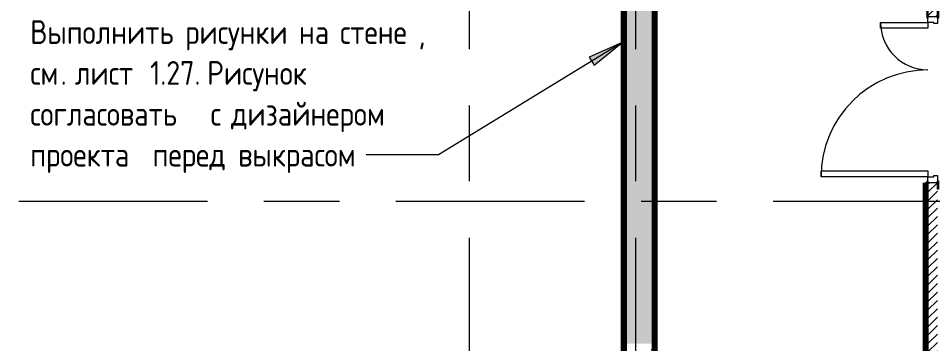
# Model space of a CAD drawing. Header units: millimetres. Extents: x 81731 to 272849, y -8553 to 29000.
# Drawn here: x 102012 to 109710, y 2400 to 5139 of the extents above; entities that cross this region are included whole.
import ezdxf

# ---------------------------------------------------------------- set-up
doc = ezdxf.new("R2010")
doc.units = ezdxf.units.MM
doc.linetypes.add('Осевая', pattern=[3175, 635, -476.25, 1587.5, -476.25])
for name, color, linetype, lineweight in [('A-DOOR', 7, 'Continuous', 9), ('A-DOOR-1', 7, 'Continuous', 13), ('A-DOOR-FRAM', 7, 'Continuous', 13), ('A-WALL', 7, 'Continuous', 9), ('I-WALL', 7, 'Continuous', 9), ('Оси-2', 7, 'Осевая', 9)]:
    doc.layers.add(name, color=color, linetype=linetype, lineweight=lineweight)
for name, color, linetype, lineweight, true_color in [('A-WALL-2', 7, 'Continuous', 9, 0xff80c0), ('G-ANNO-TEXT-1', 7, 'Continuous', 9, 0x3c3c3c), ('I-WALL-4', 7, 'Continuous', 9, 0xc0c0c0), ('I-WALL-7', 7, 'Continuous', 80, 0xff80c0)]:
    doc.layers.add(name, color=color, linetype=linetype, lineweight=lineweight, true_color=true_color)
doc.styles.add('GOST Common_1', font='GOST_Common.ttf', dxfattribs={"width": 0.9, "height": 200})
pattern_1 = [(0, (0, 0), (121.92, 30.48), [10.058, -81.382, 10.058, -81.382, -487.68]), (0, (0, 0), (121.92, 30.48), [-182.88, 10.058, -172.822, 10.058, -81.382, -213.36]), (0, (0, 0), (121.92, 30.48), [-457.2, 10.058, -50.902, 10.058, -142.342]), (120, (45.72, 15.24), (-87.356454, 90.345817), [10.058, -81.382, 10.058, -81.382, -487.68]), (120, (45.72, 15.24), (-87.356454, 90.345817), [-182.88, 10.058, -172.822, 10.058, -81.382, -213.36]), (120, (45.72, 15.24), (-87.356454, 90.345817), [-457.2, 10.058, -50.902, 10.058, -142.342]), (240, (60.96, 76.2), (-34.563546, -120.825817), [10.058, -81.382, 10.058, -81.382, -487.68]), (240, (60.96, 76.2), (-34.563546, -120.825817), [-182.88, 10.058, -172.822, 10.058, -81.382, -213.36]), (240, (60.96, 76.2), (-34.563546, -120.825817), [-457.2, 10.058, -50.902, 10.058, -142.342])]

# ---------------------------------------------------------------- blocks, each defined once
blk = doc.blocks.new('110_Дверь_СКБ_2Ст - Д-5_п_ Из игровой в коридор-32351726-План отделки стен 2 этажа в осях 23-33')
at = {"layer": 'A-DOOR'}
for centre, radius, start, end in [((-637.5, -40), 400, 270, 0), ((662.5, -40), 900, 180, 270)]:
    blk.add_arc(centre, radius, start, end, dxfattribs=at)
at = {"layer": 'A-DOOR-1'}
for p, q in [((-637.5, -40), (-587.5, -40)), ((-637.5, -440), (-637.5, -40)), ((-587.5, -40), (-587.5, -440)), ((612.5, -40), (662.5, -40)), ((612.5, -940), (612.5, -40)), ((662.5, -40), (662.5, -940)), ((-587.5, -440), (-637.5, -440)), ((662.5, -940), (612.5, -940))]:
    blk.add_line(p, q, dxfattribs=at)
at = {"layer": 'A-DOOR-FRAM'}
for p, q in [((-742.5, 48), (-672.5, 48)), ((-742.5, 40), (-742.5, 48)), ((-672.5, 40), (-742.5, 40)), ((-687.5, 40), (-627.5, 40)), ((-687.5, -40), (-687.5, 40)), ((-687.5, 40), (-672.5, 40)), ((-687.5, 39), (-687.5, 40)), ((-672.5, 39), (-687.5, 39)), ((-672.5, 48), (-672.5, 40)), ((-672.5, 40), (-672.5, 39)), ((-637.5, 10), (-637.5, -40)), ((-627.5, 10), (-637.5, 10)), ((-627.5, 40), (-627.5, 10)), ((652.5, 40), (712.5, 40)), ((652.5, 10), (652.5, 40)), ((662.5, 10), (652.5, 10)), ((662.5, -40), (662.5, 10)), ((697.5, 40), (697.5, 48)), ((697.5, 48), (767.5, 48)), ((697.5, 39), (697.5, 40)), ((697.5, 40), (712.5, 40)), ((767.5, 40), (697.5, 40)), ((712.5, 39), (697.5, 39)), ((712.5, 40), (712.5, -40)), ((712.5, 40), (712.5, 39)), ((767.5, 48), (767.5, 40)), ((-742.5, -40), (-672.5, -40)), ((-742.5, -48), (-742.5, -40)), ((-672.5, -48), (-742.5, -48)), ((-637.5, -40), (-687.5, -40)), ((-672.5, -40), (-672.5, -48)), ((712.5, -40), (662.5, -40)), ((697.5, -48), (697.5, -40)), ((697.5, -40), (767.5, -40)), ((767.5, -48), (697.5, -48)), ((767.5, -40), (767.5, -48))]:
    blk.add_line(p, q, dxfattribs=at)

msp = doc.modelspace()

# ---------------------------------------------------------------- hatches: boundary and pattern name
at = {"layer": 'G-ANNO-TEXT-1'}
msp.add_hatch(color=256, dxfattribs=at).paths.add_polyline_path([(107095.8, 4934.2), (106819.1, 4811.7), (106860.3, 4744.3)])
at = {"layer": 'I-WALL'}
h = msp.add_hatch(dxfattribs=at)
h.set_pattern_fill('FP_2', color=256, style=0, pattern_type=2)
h.set_pattern_definition([(45, (0, 0), (-57.024626, 57.024626), []), (45, (57.025, 0), (-57.024626, 57.024626), [100.806, -20.161, 3.353, -16.808])])
h.paths.add_polyline_path([(107350, 2400), (107350, 10600), (107130, 10600), (107130, 2400), (107330, 2400)])
h = msp.add_hatch(dxfattribs=at)
h.set_pattern_fill('FP_39', color=256, style=0, pattern_type=2)
h.set_pattern_definition(pattern_1)
h.paths.add_polyline_path([(107130, 150), (107130, 10400), (107110, 10400), (107110, 150)])
h = msp.add_hatch(dxfattribs=at)
h.set_pattern_fill('FP_39', color=256, style=0, pattern_type=2)
h.set_pattern_definition(pattern_1)
h.paths.add_polyline_path([(109670, 150), (109669.7, 3700), (109662, 3700), (109662, 3755), (109650, 3755), (109650, 150)])
h.paths.add_polyline_path([(109662, 5155), (109662, 5210), (109670, 5210), (109670, 10400), (109650, 10400), (109650, 5155)])
h = msp.add_hatch(dxfattribs=at)
h.set_pattern_fill('FP_5', color=256, style=0, pattern_type=2)
h.set_pattern_definition([(45, (0, 0), (-35.35534, 35.35534), [])])
h.paths.add_polyline_path([(109670, 100), (109750, 100), (109749, 3755), (109670, 3755), (109670, 150)])
h.paths.add_polyline_path([(109670, 5155), (109750, 5155), (109750, 10400), (109670, 10400), (109670, 5210)])
h = msp.add_hatch(dxfattribs=at)
h.set_pattern_fill('FP_39', color=256, style=0, pattern_type=2)
h.set_pattern_definition(pattern_1)
h.paths.add_polyline_path([(107370, 2400), (107370, 10380), (107350, 10380), (107350, 2400)])
h = msp.add_hatch(dxfattribs=at)
h.set_pattern_fill('FP_39', color=256, style=0, pattern_type=2)
h.set_pattern_definition(pattern_1)
h.paths.add_polyline_path([(107370, 501), (107370, 2400), (107330, 2400), (107330, 501)])

# ---------------------------------------------------------------- linework, layer by layer
at = {"layer": 'A-WALL'}
for p, q in [((107350, 10600), (107350, 2400)), ((107370, 2400), (107370, 10380)), ((109670, 3700), (109670, 150))]:
    msp.add_line(p, q, dxfattribs=at)
at = {"layer": 'A-WALL-2'}
msp.add_line((109650, 171), (109650, 3755), dxfattribs=at)
at = {"layer": 'G-ANNO-TEXT-1'}
for p, q in [((107095.8, 4934.2), (105549.5, 3991.2)), ((107095.8, 4934.2), (106819.1, 4811.7)), ((106860.3, 4744.3), (107095.8, 4934.2)), ((106819.1, 4811.7), (106860.3, 4744.3)), ((105549.5, 3991.2), (104941.1, 3991.2))]:
    msp.add_line(p, q, dxfattribs=at)
at = {"layer": 'I-WALL-4'}
for p, q in [((107130, 150), (107130, 10400)), ((109662, 3755), (109650, 3755))]:
    msp.add_line(p, q, dxfattribs=at)
at = {"layer": 'I-WALL-7'}
for p, q in [((107109, 10379), (107109, 171)), ((107110, 150), (107110, 10379)), ((107371, 522), (107371, 10379)), ((109650, 3755), (109649, 3755)), ((109649, 3755), (109649, 171))]:
    msp.add_line(p, q, dxfattribs=at)
at = {"layer": 'Оси-2'}
for p, q in [((105810, 593.7), (105810, 19528.3)), ((107210, 593.7), (107210, 19528.3)), ((85030.7, 3600), (122760, 3600))]:
    msp.add_line(p, q, dxfattribs=at)

# ---------------------------------------------------------------- block references
at = {"layer": 'A-DOOR', "rotation": 269.9999999999999}
msp.add_blockref('110_Дверь_СКБ_2Ст - Д-5_п_ Из игровой в коридор-32351726-План отделки стен 2 этажа в осях 23-33', (109710, 4467.5), dxfattribs=at)

# ---------------------------------------------------------------- texts
at = {"layer": 'G-ANNO-TEXT-1', "char_height": 200, "attachment_point": 1, "style": 'GOST Common_1'}
for s, insert, width in [('Выполнить', (102113.4, 5123.1), 1500.759), ('\\fGOST Common|b0|i0|c204|p34|;\\W.9; ', (103351.6, 5123.1), 79.367), ('\\fGOST Common|b0|i0|c204|p34|;\\W.9; ', (104310.1, 5123.1), 79.367), ('\\fGOST Common|b0|i0|c204|p34|;\\W.9; ', (104655.3, 5123.1), 79.367), ('рисунки', (103417.1, 5123.1), 1082.278), ('на', (104375.6, 5123.1), 339.114), ('стене', (104720.8, 5123.1), 800.886), (', ', (105381.6, 5123.1), 158.734), (' 1.27. ', (103012.3, 4779.1), 714.304), ('Рисунок', (103601.6, 4779.1), 1103.924), ('\\fGOST Common|b0|i0|c204|p34|;\\W.9; ', (104512.5, 4779.1), 79.367), ('см', (102113.4, 4779.1), 310.253), ('лист', (102488.4, 4779.1), 634.937), ('. ', (102369.3, 4779.1), 144.304), ('\\fGOST Common|b0|i0|c204|p34|;\\W.9; ', (103565.9, 4435.2), 79.367), ('\\fGOST Common|b0|i0|c204|p34|;\\W.9; ', (103738.6, 4435.2), 79.367), ('дизайнером', (103804.1, 4435.2), 1616.202), ('\\fGOST Common|b0|i0|c204|p34|;\\W.9; ', (105137.6, 4435.2), 79.367), ('согласовать', (102113.4, 4435.2), 1760.506), ('\\fGOST Common|b0|i0|c204|p34|;\\W.9;с', (103631.4, 4435.2), 129.873), ('\\fGOST Common|b0|i0|c204|p34|;\\W.9; ', (103077.8, 4091.2), 79.367), ('\\fGOST Common|b0|i0|c204|p34|;\\W.9; ', (103798.1, 4091.2), 79.367), ('проекта', (102113.4, 4091.2), 1168.86), ('перед', (103143.3, 4091.2), 793.671), ('выкрасом', (103863.6, 4091.2), 1305.949)]:
    msp.add_mtext(s, dxfattribs=dict(at, insert=insert, width=width))

doc.saveas('drawing.dxf')
